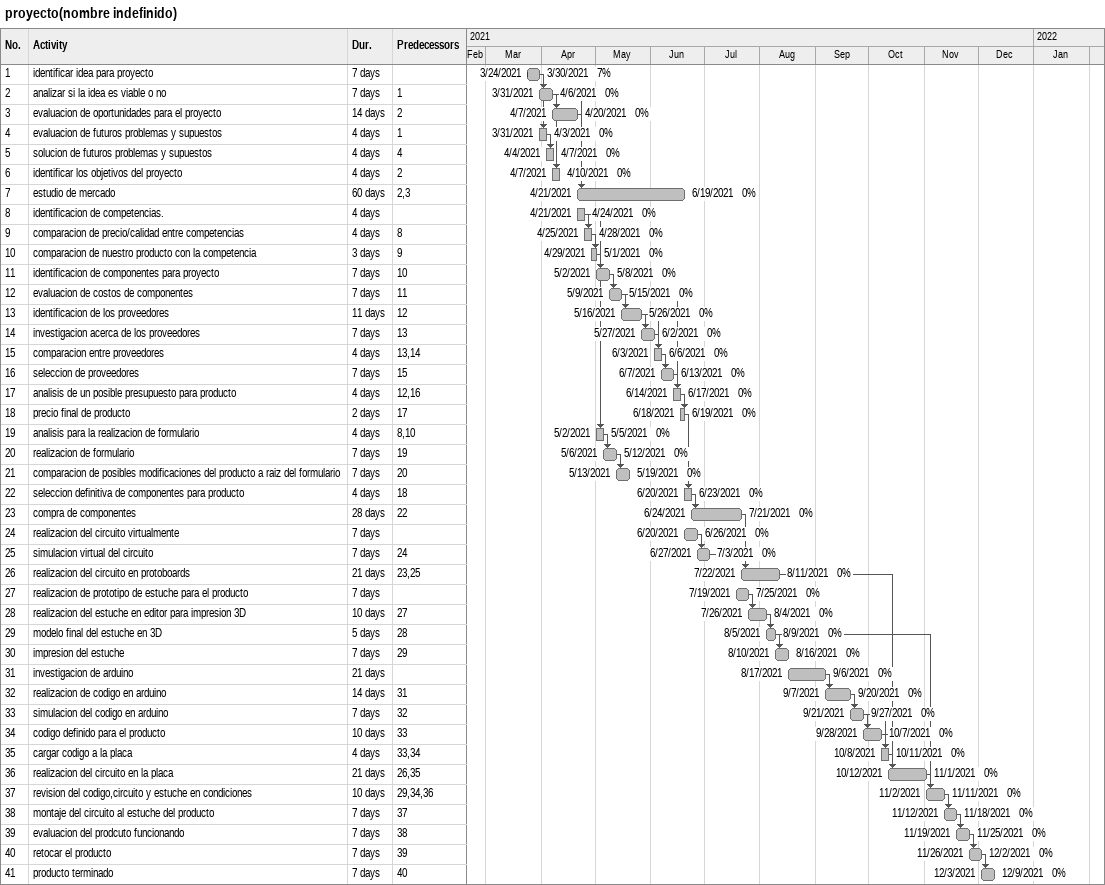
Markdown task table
proyecto(nombre indefinido)

| ID | Task | Duration | Start | Finish | Predecessors | % complete |
|---|---|---|---|---|---|---|
| 1 | identificar idea para proyecto | 7d | 2021-03-24 | 2021-03-30 |  | 7 |
| 2 | analizar si la idea es viable o no | 7d | 2021-03-31 | 2021-04-06 | 1 | 0 |
| 3 | evaluacion de oportunidades para el proyecto | 14d | 2021-04-07 | 2021-04-20 | 2 | 0 |
| 4 | evaluacion de futuros problemas y supuestos | 4d | 2021-03-31 | 2021-04-03 | 1 | 0 |
| 5 | solucion de futuros problemas y supuestos | 4d | 2021-04-04 | 2021-04-07 | 4 | 0 |
| 6 | identificar los objetivos del proyecto | 4d | 2021-04-07 | 2021-04-10 | 2 | 0 |
| 7 | estudio de mercado | 60d | 2021-04-21 | 2021-06-19 | 2, 3 | 0 |
| 8 | identificacion de competencias. | 4d | 2021-04-21 | 2021-04-24 |  | 0 |
| 9 | comparacion de precio/calidad entre competencias | 4d | 2021-04-25 | 2021-04-28 | 8 | 0 |
| 10 | comparacion de nuestro producto con la competencia | 3d | 2021-04-29 | 2021-05-01 | 9 | 0 |
| 11 | identificacion de componentes para proyecto | 7d | 2021-05-02 | 2021-05-08 | 10 | 0 |
| 12 | evaluacion de costos de componentes | 7d | 2021-05-09 | 2021-05-15 | 11 | 0 |
| 13 | identificacion de los proveedores | 11d | 2021-05-16 | 2021-05-26 | 12 | 0 |
| 14 | investigacion acerca de los proveedores | 7d | 2021-05-27 | 2021-06-02 | 13 | 0 |
| 15 | comparacion entre proveedores | 4d | 2021-06-03 | 2021-06-06 | 13, 14 | 0 |
| 16 | seleccion de proveedores | 7d | 2021-06-07 | 2021-06-13 | 15 | 0 |
| 17 | analisis de un posible presupuesto para producto | 4d | 2021-06-14 | 2021-06-17 | 12, 16 | 0 |
| 18 | precio final de producto | 2d | 2021-06-18 | 2021-06-19 | 17 | 0 |
| 19 | analisis para la realizacion de formulario | 4d | 2021-05-02 | 2021-05-05 | 8, 10 | 0 |
| 20 | realizacion de formulario | 7d | 2021-05-06 | 2021-05-12 | 19 | 0 |
| 21 | comparacion de posibles modificaciones del producto a raiz del formulario | 7d | 2021-05-13 | 2021-05-19 | 20 | 0 |
| 22 | seleccion definitiva de componentes para producto | 4d | 2021-06-20 | 2021-06-23 | 18 | 0 |
| 23 | compra de componentes | 28d | 2021-06-24 | 2021-07-21 | 22 | 0 |
| 24 | realizacion del circuito virtualmente | 7d | 2021-06-20 | 2021-06-26 |  | 0 |
| 25 | simulacion virtual del circuito | 7d | 2021-06-27 | 2021-07-03 | 24 | 0 |
| 26 | realizacion del circuito en protoboards | 21d | 2021-07-22 | 2021-08-11 | 23, 25 | 0 |
| 27 | realizacion de prototipo de estuche para el producto | 7d | 2021-07-19 | 2021-07-25 |  | 0 |
| 28 | realizacion del estuche en editor para impresion 3D | 10d | 2021-07-26 | 2021-08-04 | 27 | 0 |
| 29 | modelo final del estuche en 3D | 5d | 2021-08-05 | 2021-08-09 | 28 | 0 |
| 30 | impresion del estuche | 7d | 2021-08-10 | 2021-08-16 | 29 | 0 |
| 31 | investigacion de arduino | 21d | 2021-08-17 | 2021-09-06 |  | 0 |
| 32 | realizacion de codigo en arduino | 14d | 2021-09-07 | 2021-09-20 | 31 | 0 |
| 33 | simulacion del codigo en arduino | 7d | 2021-09-21 | 2021-09-27 | 32 | 0 |
| 34 | codigo definido para el producto | 10d | 2021-09-28 | 2021-10-07 | 33 | 0 |
| 35 | cargar codigo a la placa | 4d | 2021-10-08 | 2021-10-11 | 33, 34 | 0 |
| 36 | realizacion del circuito en la placa | 21d | 2021-10-12 | 2021-11-01 | 26, 35 | 0 |
| 37 | revision del codigo,circuito y estuche en condiciones | 10d | 2021-11-02 | 2021-11-11 | 29, 34, 36 | 0 |
| 38 | montaje del circuito al estuche del producto | 7d | 2021-11-12 | 2021-11-18 | 37 | 0 |
| 39 | evaluacion del prodcuto funcionando | 7d | 2021-11-19 | 2021-11-25 | 38 | 0 |
| 40 | retocar el producto | 7d | 2021-11-26 | 2021-12-02 | 39 | 0 |
| 41 | producto terminado | 7d | 2021-12-03 | 2021-12-09 | 40 | 0 |
